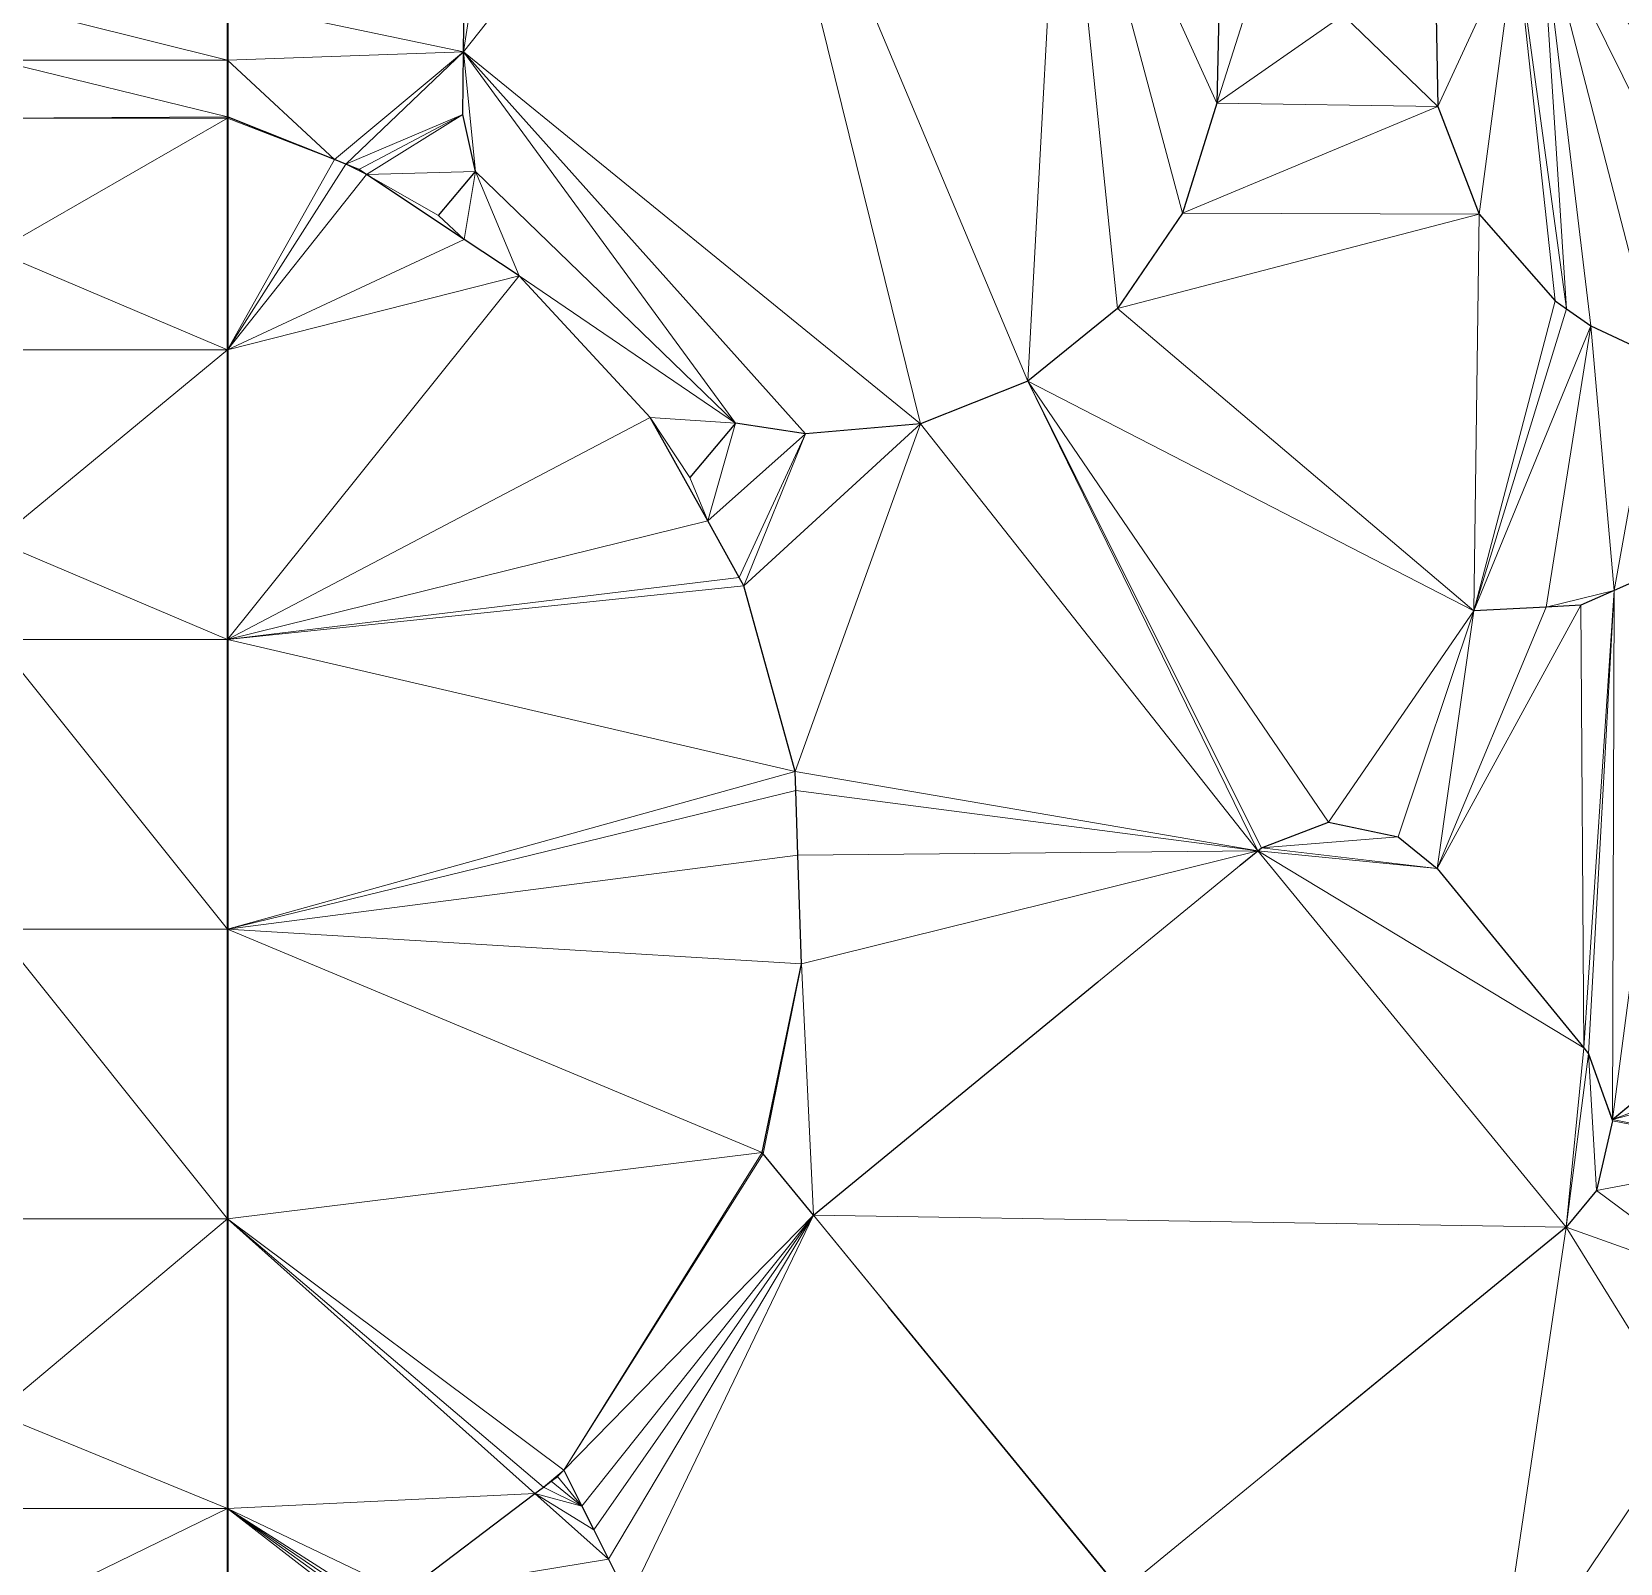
# Model space of a CAD drawing. Header units: metres. Extents: x 246428 to 246884, y 7418966 to 7419490.
# Drawn here: x 246823.25 to 246850.67, y 7419417.67 to 7419444.11 of the extents above; entities that cross this region are included whole.
import ezdxf

# ---------------------------------------------------------------- set-up
doc = ezdxf.new("R2010")
doc.units = ezdxf.units.M
doc.linetypes.add('blank name', pattern=[0])
doc.linetypes.add('HIDDEN', pattern=[9.525, 6.35, -3.175])
doc.layers.add('_12D_UNMAPPED', color=7, linetype='Continuous')
doc.layers.add('GRADELINES', color=250, linetype='HIDDEN', lineweight=25)
doc.layers.add('MISC_PATHS', color=7, linetype='Continuous', lineweight=35)

msp = doc.modelspace()

# ---------------------------------------------------------------- linework, layer by layer
at = {"layer": '_12D_UNMAPPED', "color": 3, "linetype": 'blank name', "lineweight": 0}
for points in [[(246838.591, 7419437.336, 36.182), (246830.702, 7419443.758, 36.043), (246835.51, 7419449.826, 36.026)], [(246830.702, 7419443.758, 36.043), (246830.958, 7419445.412, 36.018), (246835.51, 7419449.826, 36.026)], [(246840.441, 7419438.078, 36.195), (246838.591, 7419437.336, 36.182), (246835.51, 7419449.826, 36.026)], [(246840.441, 7419438.078, 36.195), (246835.51, 7419449.826, 36.026), (246841.023, 7419448.774, 36.092)], [(246841.994, 7419439.327, 36.199), (246840.441, 7419438.078, 36.195), (246841.023, 7419448.774, 36.092)], [(246841.994, 7419439.327, 36.199), (246841.023, 7419448.774, 36.092), (246843.116, 7419440.974, 36.195)], [(246841.023, 7419448.774, 36.092), (246843.745, 7419444.69, 36.164), (246843.709, 7419442.876, 36.182)], [(246841.023, 7419448.774, 36.092), (246843.709, 7419442.876, 36.182), (246843.116, 7419440.974, 36.195)], [(246849.298, 7419446.203, 36.209), (246849.74, 7419439.322, 36.284), (246848.868, 7419445.735, 36.209)], [(246853.255, 7419438.202, 36.326), (246851.288, 7419438.503, 36.304), (246849.298, 7419446.203, 36.209)], [(246851.288, 7419438.503, 36.304), (246850.159, 7419439.029, 36.29), (246849.298, 7419446.203, 36.209)], [(246856.517, 7419439.323, 36.351), (246855.205, 7419438.596, 36.343), (246849.298, 7419446.203, 36.209)], [(246855.205, 7419438.596, 36.343), (246853.255, 7419438.202, 36.326), (246849.298, 7419446.203, 36.209)], [(246850.159, 7419439.029, 36.29), (246849.74, 7419439.322, 36.284), (246849.298, 7419446.203, 36.209)], [(246856.517, 7419439.323, 36.351), (246849.298, 7419446.203, 36.209), (246858.615, 7419444.216, 36.331)], [(246847.493, 7419444.808, 36.203), (246848.868, 7419445.735, 36.209), (246847.518, 7419442.815, 36.224)], [(246847.518, 7419442.815, 36.224), (246848.868, 7419445.735, 36.209), (246848.234, 7419440.958, 36.251)], [(246848.868, 7419445.735, 36.209), (246849.544, 7419439.46, 36.28), (246848.234, 7419440.958, 36.251)], [(246849.74, 7419439.322, 36.284), (246849.544, 7419439.46, 36.28), (246848.868, 7419445.735, 36.209)], [(246830.702, 7419443.758, 36.043), (246830.713, 7419444.67, 36.027), (246830.958, 7419445.412, 36.018)], [(246830.702, 7419443.758, 36.043), (246830.958, 7419445.412, 36.018), (246830.958, 7419445.412, 36.018)], [(246843.745, 7419444.69, 36.164), (246844.235, 7419444.534, 36.171), (246843.709, 7419442.876, 36.182)], [(246845.887, 7419444.392, 36.19), (246847.484, 7419444.804, 36.203), (246847.518, 7419442.815, 36.224)], [(246847.484, 7419444.804, 36.203), (246847.493, 7419444.808, 36.203), (246847.518, 7419442.815, 36.224)], [(246826.627, 7419444.614, 36.019), (246826.627, 7419443.614, 36.025), (246822.627, 7419444.614, 35.979)], [(246822.627, 7419444.614, 35.979), (246826.627, 7419443.614, 36.025), (246822.627, 7419443.614, 35.985)], [(246830.702, 7419443.758, 36.043), (246826.627, 7419444.614, 36.019), (246830.713, 7419444.67, 36.027)], [(246826.627, 7419443.614, 36.025), (246826.627, 7419444.614, 36.019), (246830.702, 7419443.758, 36.043)], [(246844.235, 7419444.534, 36.171), (246845.887, 7419444.392, 36.19), (246843.709, 7419442.876, 36.182)], [(246843.709, 7419442.876, 36.182), (246845.887, 7419444.392, 36.19), (246847.518, 7419442.815, 36.224)], [(246822.627, 7419443.614, 35.985), (246826.627, 7419443.614, 36.025), (246826.627, 7419442.637, 36.031)], [(246822.627, 7419442.614, 35.991), (246822.627, 7419443.614, 35.985), (246826.627, 7419442.637, 36.031)], [(246828.474, 7419441.9, 36.033), (246826.627, 7419443.614, 36.025), (246830.702, 7419443.758, 36.043)], [(246826.627, 7419443.614, 36.025), (246826.627, 7419442.637, 36.031), (246826.627, 7419442.637, 36.031)], [(246826.627, 7419443.614, 36.025), (246826.641, 7419442.631, 36.031), (246826.638, 7419442.633, 36.031)], [(246826.627, 7419443.614, 36.025), (246826.638, 7419442.633, 36.031), (246826.638, 7419442.633, 36.031)], [(246826.627, 7419443.614, 36.025), (246826.638, 7419442.633, 36.031), (246826.627, 7419442.637, 36.031)], [(246826.641, 7419442.631, 36.031), (246826.627, 7419443.614, 36.025), (246828.474, 7419441.9, 36.033)], [(246828.67, 7419441.821, 36.039), (246828.474, 7419441.9, 36.033), (246830.702, 7419443.758, 36.043)], [(246828.67, 7419441.821, 36.039), (246828.67, 7419441.821, 36.039), (246830.702, 7419443.758, 36.043)], [(246830.69, 7419442.678, 36.05), (246828.67, 7419441.821, 36.039), (246830.702, 7419443.758, 36.043)], [(246830.911, 7419441.697, 36.057), (246830.69, 7419442.678, 36.05), (246830.702, 7419443.758, 36.043)], [(246838.591, 7419437.336, 36.182), (246836.606, 7419437.165, 36.162), (246830.702, 7419443.758, 36.043)], [(246836.606, 7419437.165, 36.162), (246835.4, 7419437.35, 36.147), (246830.702, 7419443.758, 36.043)], [(246835.4, 7419437.35, 36.147), (246830.911, 7419441.697, 36.057), (246830.702, 7419443.758, 36.043)], [(246843.116, 7419440.974, 36.195), (246843.709, 7419442.876, 36.182), (246847.518, 7419442.815, 36.224)], [(246843.116, 7419440.974, 36.195), (246847.518, 7419442.815, 36.224), (246848.234, 7419440.958, 36.251)], [(246826.627, 7419442.614, 36.031), (246822.627, 7419442.614, 35.991), (246826.627, 7419442.637, 36.031)], [(246822.627, 7419442.614, 35.991), (246822.627, 7419442.614, 35.991), (246826.627, 7419442.637, 36.031)], [(246826.627, 7419438.614, 36.057), (246822.627, 7419440.312, 36.006), (246826.627, 7419442.614, 36.031)], [(246826.627, 7419442.614, 36.031), (246822.627, 7419440.312, 36.006), (246822.627, 7419442.614, 35.991)], [(246826.627, 7419442.614, 36.031), (246826.627, 7419442.614, 36.031), (246826.627, 7419442.637, 36.031)], [(246826.627, 7419442.637, 36.031), (246826.627, 7419442.614, 36.031), (246826.627, 7419442.637, 36.031)], [(246826.638, 7419442.633, 36.031), (246826.627, 7419442.614, 36.031), (246826.627, 7419442.637, 36.031)], [(246826.641, 7419442.631, 36.031), (246826.627, 7419442.614, 36.031), (246826.638, 7419442.633, 36.031)], [(246826.638, 7419442.633, 36.031), (246826.627, 7419442.614, 36.031), (246826.638, 7419442.633, 36.031)], [(246826.627, 7419442.614, 36.031), (246826.627, 7419442.614, 36.031), (246826.641, 7419442.631, 36.031)], [(246826.627, 7419442.614, 36.031), (246826.641, 7419442.631, 36.031), (246828.474, 7419441.9, 36.033)], [(246826.627, 7419438.614, 36.057), (246826.627, 7419442.614, 36.031), (246828.474, 7419441.9, 36.033)], [(246828.895, 7419441.731, 36.045), (246828.67, 7419441.821, 36.039), (246830.69, 7419442.678, 36.05)], [(246829.027, 7419441.644, 36.049), (246828.895, 7419441.731, 36.045), (246830.69, 7419442.678, 36.05)], [(246830.911, 7419441.697, 36.057), (246829.027, 7419441.644, 36.049), (246830.69, 7419442.678, 36.05)], [(246828.67, 7419441.821, 36.039), (246826.627, 7419438.614, 36.057), (246828.474, 7419441.9, 36.033)], [(246828.67, 7419441.821, 36.039), (246826.627, 7419438.614, 36.057), (246828.67, 7419441.821, 36.039)], [(246829.027, 7419441.644, 36.049), (246826.627, 7419438.614, 36.057), (246828.67, 7419441.821, 36.039)], [(246828.895, 7419441.731, 36.045), (246829.027, 7419441.644, 36.049), (246828.67, 7419441.821, 36.039)], [(246830.272, 7419440.935, 36.059), (246829.027, 7419441.644, 36.049), (246830.911, 7419441.697, 36.057)], [(246830.714, 7419440.523, 36.064), (246830.272, 7419440.935, 36.059), (246830.911, 7419441.697, 36.057)], [(246831.665, 7419439.891, 36.08), (246830.714, 7419440.523, 36.064), (246830.911, 7419441.697, 36.057)], [(246835.4, 7419437.35, 36.147), (246831.665, 7419439.891, 36.08), (246830.911, 7419441.697, 36.057)], [(246830.714, 7419440.523, 36.064), (246826.627, 7419438.614, 36.057), (246829.027, 7419441.644, 36.049)], [(246830.714, 7419440.523, 36.064), (246829.027, 7419441.644, 36.049), (246830.272, 7419440.935, 36.059)], [(246841.994, 7419439.327, 36.199), (246843.116, 7419440.974, 36.195), (246848.234, 7419440.958, 36.251)], [(246848.141, 7419434.11, 36.301), (246841.994, 7419439.327, 36.199), (246848.234, 7419440.958, 36.251)], [(246849.544, 7419439.46, 36.28), (246848.141, 7419434.11, 36.301), (246848.234, 7419440.958, 36.251)], [(246826.627, 7419438.614, 36.057), (246822.627, 7419438.614, 36.017), (246822.627, 7419440.312, 36.006)], [(246831.665, 7419439.891, 36.08), (246826.627, 7419438.614, 36.057), (246830.714, 7419440.523, 36.064)], [(246833.923, 7419437.45, 36.13), (246826.627, 7419433.614, 36.089), (246831.665, 7419439.891, 36.08)], [(246826.627, 7419433.614, 36.089), (246826.627, 7419438.614, 36.057), (246831.665, 7419439.891, 36.08)], [(246833.923, 7419437.45, 36.13), (246831.665, 7419439.891, 36.08), (246835.4, 7419437.35, 36.147)], [(246840.441, 7419438.078, 36.195), (246841.994, 7419439.327, 36.199), (246848.141, 7419434.11, 36.301)], [(246849.544, 7419439.46, 36.28), (246849.74, 7419439.322, 36.284), (246848.141, 7419434.11, 36.301)], [(246849.74, 7419439.322, 36.284), (246850.159, 7419439.029, 36.29), (246848.141, 7419434.11, 36.301)], [(246850.159, 7419439.029, 36.29), (246849.393, 7419434.175, 36.313), (246848.141, 7419434.11, 36.301)], [(246850.159, 7419439.029, 36.29), (246850.565, 7419434.461, 36.323), (246849.393, 7419434.175, 36.313)], [(246850.159, 7419439.029, 36.29), (246851.288, 7419438.503, 36.304), (246850.565, 7419434.461, 36.323)], [(246822.627, 7419438.614, 36.017), (246826.627, 7419438.614, 36.057), (246822.627, 7419435.316, 36.038)], [(246826.627, 7419438.614, 36.057), (246826.627, 7419433.614, 36.089), (246822.627, 7419435.316, 36.038)], [(246851.288, 7419438.503, 36.304), (246851.807, 7419435.011, 36.332), (246850.565, 7419434.461, 36.323)], [(246838.591, 7419437.336, 36.182), (246840.441, 7419438.078, 36.195), (246844.412, 7419429.97, 36.29)], [(246844.478, 7419430.022, 36.291), (246840.441, 7419438.078, 36.195), (246845.631, 7419430.461, 36.299)], [(246844.412, 7419429.97, 36.29), (246840.441, 7419438.078, 36.195), (246844.478, 7419430.022, 36.291)], [(246840.441, 7419438.078, 36.195), (246848.141, 7419434.11, 36.301), (246845.631, 7419430.461, 36.299)], [(246834.919, 7419435.662, 36.159), (246826.627, 7419433.614, 36.089), (246833.923, 7419437.45, 36.13)], [(246834.919, 7419435.662, 36.159), (246833.923, 7419437.45, 36.13), (246834.608, 7419436.411, 36.148)], [(246833.923, 7419437.45, 36.13), (246835.4, 7419437.35, 36.147), (246834.608, 7419436.411, 36.148)], [(246835.4, 7419437.35, 36.147), (246834.919, 7419435.662, 36.159), (246834.608, 7419436.411, 36.148)], [(246836.606, 7419437.165, 36.162), (246834.919, 7419435.662, 36.159), (246835.4, 7419437.35, 36.147)], [(246838.591, 7419437.336, 36.182), (246835.542, 7419434.545, 36.172), (246836.606, 7419437.165, 36.162)], [(246836.429, 7419431.34, 36.202), (246835.542, 7419434.545, 36.172), (246838.591, 7419437.336, 36.182)], [(246836.429, 7419431.34, 36.202), (246838.591, 7419437.336, 36.182), (246844.412, 7419429.97, 36.29)], [(246835.462, 7419434.689, 36.171), (246834.919, 7419435.662, 36.159), (246836.606, 7419437.165, 36.162)], [(246835.542, 7419434.545, 36.172), (246835.462, 7419434.689, 36.171), (246836.606, 7419437.165, 36.162)], [(246835.462, 7419434.689, 36.171), (246826.627, 7419433.614, 36.089), (246834.919, 7419435.662, 36.159)], [(246826.627, 7419433.614, 36.089), (246822.627, 7419433.614, 36.049), (246822.627, 7419435.316, 36.038)], [(246850.535, 7419425.33, 36.381), (246850.565, 7419434.461, 36.323), (246851.807, 7419435.011, 36.332)], [(246850.535, 7419425.33, 36.381), (246851.807, 7419435.011, 36.332), (246859.637, 7419432.894, 36.424)], [(246835.542, 7419434.545, 36.172), (246826.627, 7419433.614, 36.089), (246835.462, 7419434.689, 36.171)], [(246836.429, 7419431.34, 36.202), (246826.627, 7419433.614, 36.089), (246835.542, 7419434.545, 36.172)], [(246850.565, 7419434.461, 36.323), (246849.989, 7419434.206, 36.319), (246849.393, 7419434.175, 36.313)], [(246849.989, 7419434.206, 36.319), (246850.565, 7419434.461, 36.323), (246850.043, 7419426.568, 36.368)], [(246850.121, 7419426.466, 36.37), (246850.043, 7419426.568, 36.368), (246850.565, 7419434.461, 36.323)], [(246850.535, 7419425.33, 36.381), (246850.121, 7419426.466, 36.37), (246850.565, 7419434.461, 36.323)], [(246845.631, 7419430.461, 36.299), (246848.141, 7419434.11, 36.301), (246846.838, 7419430.211, 36.313)], [(246846.838, 7419430.211, 36.313), (246848.141, 7419434.11, 36.301), (246847.508, 7419429.662, 36.323)], [(246849.393, 7419434.175, 36.313), (246849.989, 7419434.206, 36.319), (246847.508, 7419429.662, 36.323)], [(246847.508, 7419429.662, 36.323), (246849.989, 7419434.206, 36.319), (246850.043, 7419426.568, 36.368)], [(246848.141, 7419434.11, 36.301), (246849.393, 7419434.175, 36.313), (246847.508, 7419429.662, 36.323)], [(246826.627, 7419433.614, 36.089), (246826.627, 7419428.614, 36.121), (246822.627, 7419433.614, 36.049)], [(246822.627, 7419433.614, 36.049), (246826.627, 7419428.614, 36.121), (246822.627, 7419428.614, 36.081)], [(246826.627, 7419428.614, 36.121), (246826.627, 7419433.614, 36.089), (246836.429, 7419431.34, 36.202)], [(246850.535, 7419425.33, 36.381), (246859.637, 7419432.894, 36.424), (246857.36, 7419427.875, 36.433)], [(246836.44, 7419431.011, 36.204), (246826.627, 7419428.614, 36.121), (246836.429, 7419431.34, 36.202)], [(246836.44, 7419431.011, 36.204), (246836.429, 7419431.34, 36.202), (246844.412, 7419429.97, 36.29)], [(246836.476, 7419429.891, 36.211), (246826.627, 7419428.614, 36.121), (246836.44, 7419431.011, 36.204)], [(246836.476, 7419429.891, 36.211), (246836.44, 7419431.011, 36.204), (246844.412, 7419429.97, 36.29)], [(246844.478, 7419430.022, 36.291), (246845.631, 7419430.461, 36.299), (246846.838, 7419430.211, 36.313)], [(246844.478, 7419430.022, 36.291), (246846.838, 7419430.211, 36.313), (246847.508, 7419429.662, 36.323)], [(246836.536, 7419428.016, 36.224), (246826.627, 7419428.614, 36.121), (246836.476, 7419429.891, 36.211)], [(246836.536, 7419428.016, 36.224), (246836.476, 7419429.891, 36.211), (246844.412, 7419429.97, 36.29)], [(246836.745, 7419423.682, 36.254), (246836.536, 7419428.016, 36.224), (246844.412, 7419429.97, 36.29)], [(246849.735, 7419423.472, 36.385), (246836.745, 7419423.682, 36.254), (246844.412, 7419429.97, 36.29)], [(246844.412, 7419429.97, 36.29), (246844.478, 7419430.022, 36.291), (246847.508, 7419429.662, 36.323)], [(246844.412, 7419429.97, 36.29), (246847.508, 7419429.662, 36.323), (246850.043, 7419426.568, 36.368)], [(246849.735, 7419423.472, 36.385), (246844.412, 7419429.97, 36.29), (246850.043, 7419426.568, 36.368)], [(246826.627, 7419423.614, 36.153), (246822.627, 7419423.614, 36.113), (246822.627, 7419428.614, 36.081)], [(246826.627, 7419428.614, 36.121), (246826.627, 7419423.614, 36.153), (246822.627, 7419428.614, 36.081)], [(246835.856, 7419424.761, 36.238), (246826.627, 7419428.614, 36.121), (246836.536, 7419428.016, 36.224)], [(246835.856, 7419424.761, 36.238), (246826.627, 7419423.614, 36.153), (246826.627, 7419428.614, 36.121)], [(246835.856, 7419424.761, 36.238), (246836.536, 7419428.016, 36.224), (246835.856, 7419424.761, 36.238)], [(246836.536, 7419428.016, 36.224), (246835.875, 7419424.738, 36.238), (246835.856, 7419424.761, 36.238)], [(246836.536, 7419428.016, 36.224), (246836.745, 7419423.682, 36.254), (246835.875, 7419424.738, 36.238)], [(246855.246, 7419426.554, 36.421), (246850.535, 7419425.33, 36.381), (246857.36, 7419427.875, 36.433)], [(246849.735, 7419423.472, 36.385), (246850.043, 7419426.568, 36.368), (246850.121, 7419426.466, 36.37)], [(246850.262, 7419424.103, 36.386), (246849.735, 7419423.472, 36.385), (246850.121, 7419426.466, 36.37)], [(246850.535, 7419425.33, 36.381), (246850.537, 7419425.305, 36.381), (246850.121, 7419426.466, 36.37)], [(246850.262, 7419424.103, 36.386), (246850.121, 7419426.466, 36.37), (246850.537, 7419425.305, 36.381)], [(246850.535, 7419425.33, 36.381), (246855.246, 7419426.554, 36.421), (246853.547, 7419424.729, 36.415)], [(246850.262, 7419424.103, 36.386), (246850.537, 7419425.305, 36.381), (246853.547, 7419424.729, 36.415)], [(246850.537, 7419425.305, 36.381), (246850.535, 7419425.33, 36.381), (246853.547, 7419424.729, 36.415)], [(246826.627, 7419423.614, 36.153), (246835.856, 7419424.761, 36.238), (246832.435, 7419419.279, 36.239)], [(246835.856, 7419424.761, 36.238), (246832.435, 7419419.279, 36.239), (246832.435, 7419419.279, 36.239)], [(246832.435, 7419419.279, 36.239), (246835.856, 7419424.761, 36.238), (246835.875, 7419424.738, 36.238)], [(246836.742, 7419423.679, 36.229), (246832.435, 7419419.279, 36.239), (246835.875, 7419424.738, 36.238)], [(246835.875, 7419424.738, 36.238), (246835.856, 7419424.761, 36.238), (246835.856, 7419424.761, 36.238)], [(246836.745, 7419423.682, 36.254), (246836.742, 7419423.679, 36.229), (246835.875, 7419424.738, 36.238)], [(246852.382, 7419422.526, 36.418), (246850.262, 7419424.103, 36.386), (246853.547, 7419424.729, 36.415)], [(246849.735, 7419423.472, 36.385), (246850.262, 7419424.103, 36.386), (246852.382, 7419422.526, 36.418)], [(246822.627, 7419423.614, 36.113), (246826.627, 7419423.614, 36.153), (246822.627, 7419420.254, 36.135)], [(246826.627, 7419423.614, 36.153), (246826.627, 7419418.614, 36.185), (246822.627, 7419420.254, 36.135)], [(246826.627, 7419418.614, 36.185), (246826.627, 7419423.614, 36.153), (246831.936, 7419418.875, 36.237)], [(246831.936, 7419418.875, 36.237), (246826.627, 7419423.614, 36.153), (246832.082, 7419418.987, 36.237)], [(246832.082, 7419418.987, 36.237), (246826.627, 7419423.614, 36.153), (246832.435, 7419419.279, 36.239)], [(246836.743, 7419423.678, 36.232), (246832.435, 7419419.279, 36.239), (246836.742, 7419423.679, 36.229)], [(246836.744, 7419423.677, 36.232), (246832.435, 7419419.279, 36.239), (246836.743, 7419423.678, 36.232)], [(246832.746, 7419418.659, 36.246), (246832.435, 7419419.279, 36.239), (246836.744, 7419423.677, 36.232)], [(246832.953, 7419418.248, 36.251), (246832.746, 7419418.659, 36.246), (246836.744, 7419423.677, 36.232)], [(246833.208, 7419417.739, 36.257), (246832.953, 7419418.248, 36.251), (246836.744, 7419423.677, 36.232)], [(246833.554, 7419417.051, 36.264), (246833.208, 7419417.739, 36.257), (246836.744, 7419423.677, 36.232)], [(246833.554, 7419417.051, 36.264), (246836.744, 7419423.677, 36.232), (246842.057, 7419417.19, 36.338)], [(246836.745, 7419423.682, 36.254), (246836.743, 7419423.678, 36.232), (246836.742, 7419423.679, 36.229)], [(246836.745, 7419423.682, 36.254), (246836.744, 7419423.677, 36.232), (246836.743, 7419423.678, 36.232)], [(246836.744, 7419423.677, 36.232), (246836.745, 7419423.682, 36.254), (246842.059, 7419417.191, 36.349)], [(246836.744, 7419423.677, 36.232), (246842.059, 7419417.191, 36.349), (246842.057, 7419417.19, 36.338)], [(246836.745, 7419423.682, 36.254), (246849.735, 7419423.472, 36.385), (246842.059, 7419417.191, 36.349)], [(246842.059, 7419417.191, 36.349), (246849.735, 7419423.472, 36.385), (246848.504, 7419415.157, 36.426)], [(246849.735, 7419423.472, 36.385), (246851.831, 7419420.095, 36.428), (246848.504, 7419415.157, 36.426)], [(246849.735, 7419423.472, 36.385), (246852.382, 7419422.526, 36.418), (246851.831, 7419420.095, 36.428)], [(246826.627, 7419418.614, 36.185), (246822.627, 7419418.614, 36.145), (246822.627, 7419420.254, 36.135)], [(246851.831, 7419420.095, 36.428), (246850.281, 7419416.052, 36.438), (246848.504, 7419415.157, 36.426)], [(246851.831, 7419420.095, 36.428), (246851.931, 7419417.604, 36.445), (246850.281, 7419416.052, 36.438)], [(246832.216, 7419419.089, 36.238), (246832.082, 7419418.987, 36.237), (246832.435, 7419419.279, 36.239)], [(246832.323, 7419419.169, 36.238), (246832.216, 7419419.089, 36.238), (246832.435, 7419419.279, 36.239)], [(246832.323, 7419419.169, 36.238), (246832.435, 7419419.279, 36.239), (246832.746, 7419418.659, 36.246)], [(246832.435, 7419419.279, 36.239), (246832.746, 7419418.659, 36.246), (246832.435, 7419419.279, 36.239)], [(246831.936, 7419418.875, 36.237), (246832.082, 7419418.987, 36.237), (246832.746, 7419418.659, 36.246)], [(246832.082, 7419418.987, 36.237), (246832.216, 7419419.089, 36.238), (246832.746, 7419418.659, 36.246)], [(246832.216, 7419419.089, 36.238), (246832.323, 7419419.169, 36.238), (246832.746, 7419418.659, 36.246)], [(246829.675, 7419417.158, 36.225), (246826.627, 7419418.614, 36.185), (246831.936, 7419418.875, 36.237)], [(246829.675, 7419417.158, 36.225), (246831.936, 7419418.875, 36.237), (246833.208, 7419417.739, 36.257)], [(246831.936, 7419418.875, 36.237), (246832.953, 7419418.248, 36.251), (246833.208, 7419417.739, 36.257)], [(246831.936, 7419418.875, 36.237), (246832.746, 7419418.659, 36.246), (246832.953, 7419418.248, 36.251)], [(246822.627, 7419418.614, 36.145), (246826.627, 7419418.614, 36.185), (246822.627, 7419416.666, 36.157)], [(246822.627, 7419416.666, 36.157), (246826.627, 7419418.614, 36.185), (246826.627, 7419415.827, 36.203)], [(246826.627, 7419415.827, 36.203), (246826.627, 7419418.614, 36.185), (246828.931, 7419416.833, 36.22)], [(246826.627, 7419415.827, 36.203), (246826.627, 7419418.614, 36.185), (246826.627, 7419415.827, 36.203)], [(246828.931, 7419416.833, 36.22), (246826.627, 7419418.614, 36.185), (246829.034, 7419416.878, 36.22)], [(246829.034, 7419416.878, 36.22), (246826.627, 7419418.614, 36.185), (246829.132, 7419416.921, 36.221)], [(246829.132, 7419416.921, 36.221), (246826.627, 7419418.614, 36.185), (246829.224, 7419416.961, 36.222)], [(246829.224, 7419416.961, 36.222), (246826.627, 7419418.614, 36.185), (246829.675, 7419417.158, 36.225)], [(246829.675, 7419417.158, 36.225), (246833.208, 7419417.739, 36.257), (246833.554, 7419417.051, 36.264)]]:
    msp.add_3dface(points, dxfattribs=at)
at = {"layer": 'GRADELINES'}
for points in [[(246843.745, 7419444.69, 36.164), (246843.709, 7419442.876, 36.182), (246843.116, 7419440.974, 36.195), (246841.994, 7419439.327, 36.199), (246840.441, 7419438.078, 36.195), (246838.591, 7419437.336, 36.182), (246836.606, 7419437.165, 36.162), (246835.4, 7419437.35, 36.147), (246834.608, 7419436.411, 36.148)], [(246847.484, 7419444.804, 36.203), (246847.518, 7419442.815, 36.224), (246848.234, 7419440.958, 36.251), (246849.544, 7419439.46, 36.28), (246849.74, 7419439.322, 36.284), (246850.159, 7419439.029, 36.29), (246851.288, 7419438.503, 36.304)], [(246830.272, 7419440.935, 36.059), (246830.911, 7419441.697, 36.057), (246830.69, 7419442.678, 36.05), (246830.702, 7419443.758, 36.043), (246830.713, 7419444.67, 36.027)], [(246835.856, 7419424.761, 36.238), (246836.536, 7419428.016, 36.224), (246836.476, 7419429.891, 36.211), (246836.44, 7419431.011, 36.204), (246836.429, 7419431.34, 36.202), (246835.542, 7419434.545, 36.172), (246835.462, 7419434.689, 36.171), (246834.919, 7419435.662, 36.159), (246833.923, 7419437.45, 36.13), (246831.665, 7419439.891, 36.08), (246830.714, 7419440.523, 36.064), (246829.027, 7419441.644, 36.049), (246828.895, 7419441.731, 36.045), (246828.67, 7419441.821, 36.039), (246828.67, 7419441.821, 36.039), (246828.474, 7419441.9, 36.033), (246826.641, 7419442.631, 36.031), (246826.638, 7419442.633, 36.031), (246826.638, 7419442.633, 36.031), (246826.627, 7419442.637, 36.031), (246826.627, 7419442.637, 36.031)], [(246853.968, 7419438.264, 36.333), (246853.382, 7419436.868, 36.336), (246853.198, 7419436.431, 36.337), (246851.807, 7419435.011, 36.332), (246850.565, 7419434.461, 36.323), (246849.989, 7419434.206, 36.319), (246849.393, 7419434.175, 36.313), (246848.141, 7419434.11, 36.301)], [(246850.535, 7419425.33, 36.381), (246859.637, 7419432.894, 36.424), (246863.783, 7419436.34, 36.443)], [(246836.745, 7419423.682, 36.254), (246844.412, 7419429.97, 36.29), (246844.478, 7419430.022, 36.291), (246845.631, 7419430.461, 36.299), (246846.838, 7419430.211, 36.313), (246847.508, 7419429.662, 36.323), (246850.043, 7419426.568, 36.368), (246850.121, 7419426.466, 36.37), (246850.537, 7419425.305, 36.381), (246850.262, 7419424.103, 36.386), (246849.735, 7419423.472, 36.385), (246842.059, 7419417.191, 36.349)], [(246846.359, 7419411.938, 36.425), (246842.064, 7419417.182, 36.349), (246842.062, 7419417.184, 36.349), (246842.059, 7419417.188, 36.349), (246842.058, 7419417.189, 36.349), (246842.058, 7419417.189, 36.349), (246842.058, 7419417.189, 36.349), (246842.058, 7419417.19, 36.349), (246842.057, 7419417.19, 36.349), (246842.057, 7419417.19, 36.338), (246836.744, 7419423.677, 36.232), (246836.743, 7419423.678, 36.232), (246836.742, 7419423.679, 36.229), (246835.875, 7419424.738, 36.238), (246835.856, 7419424.761, 36.238)], [(246826.627, 7419415.827, 36.203), (246826.627, 7419415.827, 36.203), (246828.931, 7419416.833, 36.22), (246829.034, 7419416.878, 36.22), (246829.132, 7419416.921, 36.221), (246829.224, 7419416.961, 36.222), (246829.675, 7419417.158, 36.225), (246831.936, 7419418.875, 36.237), (246832.082, 7419418.987, 36.237), (246832.216, 7419419.089, 36.238), (246832.323, 7419419.169, 36.238), (246832.435, 7419419.279, 36.239)], [(246832.435, 7419419.279, 36.239), (246832.746, 7419418.659, 36.246), (246832.953, 7419418.248, 36.251), (246833.208, 7419417.739, 36.257), (246833.554, 7419417.051, 36.264), (246835.189, 7419415.169, 36.293), (246835.66, 7419414.772, 36.3)]]:
    msp.add_polyline3d(points, dxfattribs=at)
at = {"layer": 'MISC_PATHS'}
for points in [[(246826.627, 7419452.551, 36.16), (246826.627, 7419450.352, 36.116), (246826.627, 7419450.352, 36.116), (246826.627, 7419448.614, 36.082), (246826.627, 7419448.551, 36.08), (246826.627, 7419448.551, 36.08), (246826.627, 7419447.261, 36.055), (246826.627, 7419447.261, 36.055), (246826.627, 7419445.261, 36.015), (246826.627, 7419445.261, 36.015), (246826.627, 7419445.261, 36.015), (246826.627, 7419444.614, 36.019), (246826.627, 7419444.614, 36.019), (246826.627, 7419443.614, 36.025), (246826.627, 7419442.614, 36.031), (246826.627, 7419442.614, 36.031), (246826.627, 7419438.614, 36.057), (246826.627, 7419433.614, 36.089), (246826.627, 7419428.614, 36.121), (246826.627, 7419423.614, 36.153), (246826.627, 7419418.614, 36.185), (246826.627, 7419413.614, 36.217)], [(246826.627, 7419444.614, 36.019), (246826.627, 7419443.614, 36.025), (246826.627, 7419442.614, 36.031), (246826.627, 7419442.614, 36.031), (246826.627, 7419438.614, 36.057), (246826.627, 7419433.614, 36.089), (246826.627, 7419428.614, 36.121), (246826.627, 7419423.614, 36.153), (246826.627, 7419418.614, 36.185), (246826.627, 7419413.614, 36.217)]]:
    msp.add_polyline3d(points, dxfattribs=at)

doc.saveas('drawing.dxf')
